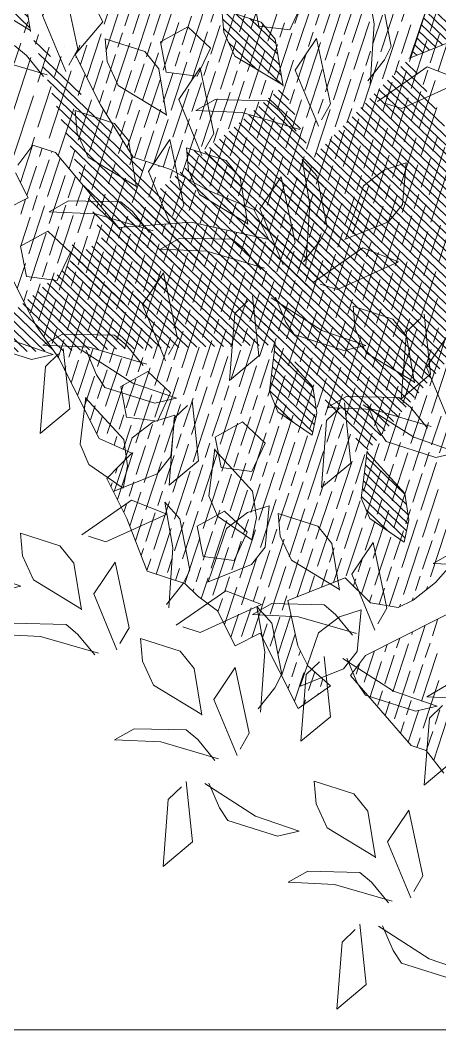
# Model space of a CAD drawing. Header units: millimetres. Extents: x 29001 to 40804, y -8833 to -5892.
# Drawn here: x 29458.98 to 29465.84, y -8340.24 to -8323.77 of the extents above; entities that cross this region are included whole.
import ezdxf

# ---------------------------------------------------------------- set-up
doc = ezdxf.new("R2010")
doc.units = ezdxf.units.MM
doc.layers.get('0').update_dxf_attribs({"lineweight": 0})
for name, color, linetype, lineweight in [('250', 250, 'Continuous', 0), ('251', 251, 'Continuous', 0), ('252', 252, 'Continuous', 0), ('ARBOL', 3, 'Continuous', 0), ('xxx_Auto_Tefris_Tefris', 32, 'Continuous', 0)]:
    doc.layers.add(name, color=color, linetype=linetype, lineweight=lineweight)
pattern_1 = [(45, (-1654799.279671, 54994.033918), (-0.0105615167031, 0.0105615167031), [])]

# ---------------------------------------------------------------- blocks, each defined once
blk = doc.blocks.new('cc')
at = {"color": 66, "linetype": 'Continuous', "true_color": 0x608d07}
for p, q in [((-3.1363, 2.2576), (-3.3752, 2.3956)), ((-3.2544, 2.25), (-3.3702, 2.3168)), ((-3.3441, 2.226), (-3.4018, 2.2593)), ((-3.2348, 2.087), (-3.4214, 2.1947)), ((-3.0029, 2.029), (-3.2872, 2.1931)), ((-3.1264, 2.1761), (-3.2118, 2.2254)), ((-3.3529, 2.0794), (-3.4201, 2.1182)), ((-3.225, 2.0055), (-3.3103, 2.0548)), ((-2.8935, 1.89), (-3.1779, 2.0542)), ((-3.1014, 1.8583), (-3.3858, 2.0225)), ((-3.0117, 1.8824), (-3.1823, 1.9809)), ((-3.3333, 1.9164), (-3.4176, 1.9651)), ((-3.3235, 1.8349), (-3.4088, 1.8841)), ((-2.992, 1.7194), (-3.2764, 1.8836)), ((-2.8837, 1.8085), (-2.969, 1.8578)), ((-3.1999, 1.6877), (-3.4151, 1.8119)), ((-3.1102, 1.7118), (-3.2808, 1.8103)), ((-2.8297, 1.7015), (-3.0445, 1.8255)), ((-2.74, 1.7255), (-2.8411, 1.7839)), ((-3.1886, 1.6054), (-3.3749, 1.7129)), ((-3.0989, 1.6294), (-3.143, 1.6549)), ((-3.0092, 1.6534), (-3.0675, 1.6871)), ((-2.9195, 1.6775), (-2.9352, 1.6865)), ((-3.3123, 1.6009), (-3.3793, 1.6396)), ((-3.7381, 1.5435), (-3.7633, 1.558)), ((-3.6484, 1.5675), (-3.6547, 1.5711)), ((-3.5614, 1.5173), (-3.6058, 1.5429)), ((-2.7689, 1.5147), (-2.7851, 1.5241)), ((-2.6508, 1.5224), (-2.6689, 1.5328)), ((-3.6288, 1.4045), (-3.7972, 1.5017)), ((-3.5699, 1.4464), (-3.6813, 1.5107)), ((-2.7493, 1.3517), (-2.9216, 1.4512)), ((-2.8587, 1.4907), (-2.8748, 1.5001)), ((-2.5174, 1.2937), (-2.8018, 1.4579)), ((-2.641, 1.4409), (-2.7263, 1.4901)), ((-2.3096, 1.3254), (-2.5939, 1.4895)), ((-3.7469, 1.3969), (-3.7731, 1.412)), ((-2.8675, 1.3441), (-2.9626, 1.3991)), ((-2.4277, 1.3177), (-2.5983, 1.4162)), ((-3.502, 1.1797), (-3.7491, 1.3223)), ((-3.619, 1.323), (-3.7043, 1.3723)), ((-2.9572, 1.3201), (-2.9992, 1.3444)), ((-2.7395, 1.2702), (-2.8248, 1.3195)), ((-2.4081, 1.1547), (-2.6924, 1.3189)), ((-3.5487, 1.2825), (-3.5763, 1.2984)), ((-2.8478, 1.1811), (-3.0036, 1.2711)), ((-2.6159, 1.1231), (-2.9003, 1.2873)), ((-2.1762, 1.0967), (-2.4605, 1.2609)), ((-2.2997, 1.2439), (-2.3851, 1.2931)), ((-3.44, 1.068), (-3.6704, 1.2011)), ((-2.966, 1.1735), (-3.0081, 1.1978)), ((-2.5262, 1.1471), (-2.6968, 1.2456)), ((-3.5042, 1.0293), (-3.6748, 1.1278)), ((-2.838, 1.0996), (-2.9233, 1.1489)), ((-2.5066, 0.9841), (-2.7909, 1.1483)), ((-2.3983, 1.0732), (-2.4836, 1.1225)), ((-2.0668, 0.9577), (-2.3512, 1.1219)), ((-3.0645, 1.0029), (-3.1706, 1.0642)), ((-2.9463, 1.0105), (-3.0904, 1.0937)), ((-2.7144, 0.9525), (-2.9988, 1.1166)), ((-2.6247, 0.9765), (-2.7953, 1.075)), ((-2.2747, 0.9261), (-2.5591, 1.0902)), ((-3.4846, 0.8663), (-3.7274, 1.0065)), ((-3.5939, 1.0052), (-3.677, 1.0532)), ((-3.3763, 0.9554), (-3.4616, 1.0047)), ((-3.0448, 0.8399), (-3.3292, 1.0041)), ((-3.1542, 0.9788), (-3.2508, 1.0347)), ((-2.185, 0.9501), (-2.3556, 1.0486)), ((-3.816, 0.9818), (-3.8171, 0.9824)), ((-3.6027, 0.8587), (-3.7733, 0.9572)), ((-3.2527, 0.8082), (-3.5371, 0.9724)), ((-3.163, 0.8323), (-3.3336, 0.9308)), ((-2.8129, 0.7818), (-3.0973, 0.946)), ((-2.9365, 0.929), (-3.0218, 0.9783)), ((-2.6051, 0.8135), (-2.8894, 0.9777)), ((-2.4968, 0.9026), (-2.5821, 0.9519)), ((-2.1653, 0.7871), (-2.4497, 0.9513)), ((-2.057, 0.8762), (-2.1423, 0.9255)), ((-1.7256, 0.7607), (-2.01, 0.9249)), ((-3.6924, 0.8346), (-3.8293, 0.9136)), ((-2.7232, 0.8059), (-2.8938, 0.9044)), ((-2.3732, 0.7554), (-2.6576, 0.9196)), ((-2.2835, 0.7795), (-2.4541, 0.878)), ((-1.9334, 0.729), (-2.2178, 0.8932)), ((-3.5831, 0.6957), (-3.8052, 0.8239)), ((-3.3512, 0.6376), (-3.6356, 0.8018)), ((-3.4748, 0.7848), (-3.5601, 0.834)), ((-3.1433, 0.6693), (-3.4277, 0.8334)), ((-3.035, 0.7584), (-3.1203, 0.8076)), ((-2.7036, 0.6429), (-2.988, 0.8071)), ((-1.8437, 0.7531), (-2.0144, 0.8516)), ((-3.7012, 0.688), (-3.7812, 0.7342)), ((-3.2615, 0.6616), (-3.4321, 0.7602)), ((-2.9114, 0.6112), (-3.1958, 0.7754)), ((-2.8217, 0.6353), (-2.9924, 0.7338)), ((-2.4717, 0.5848), (-2.7561, 0.749)), ((-2.5953, 0.732), (-2.6806, 0.7812)), ((-2.2638, 0.6165), (-2.5482, 0.7807)), ((-2.1555, 0.7056), (-2.2408, 0.7549)), ((-1.8241, 0.5901), (-2.1085, 0.7543)), ((-3.7909, 0.664), (-3.7922, 0.6647)), ((-3.5733, 0.6142), (-3.6586, 0.6634)), ((-3.2418, 0.4986), (-3.5262, 0.6628)), ((-2.382, 0.6089), (-2.5526, 0.7074)), ((-2.032, 0.5584), (-2.3163, 0.7226)), ((-1.9422, 0.5825), (-2.1129, 0.681)), ((-1.5922, 0.532), (-1.8766, 0.6962)), ((-3.6816, 0.525), (-3.8061, 0.597)), ((-3.4497, 0.467), (-3.7341, 0.6312)), ((-3.01, 0.4406), (-3.2943, 0.6048)), ((-3.1335, 0.5878), (-3.2188, 0.637)), ((-2.8021, 0.4723), (-3.0865, 0.6364)), ((-2.6938, 0.5614), (-2.7791, 0.6106)), ((-2.3624, 0.4459), (-2.6467, 0.61)), ((-3.36, 0.491), (-3.5306, 0.5895)), ((-2.9202, 0.4646), (-3.0909, 0.5631)), ((-2.5702, 0.4142), (-2.8546, 0.5784)), ((-2.4805, 0.4382), (-2.6511, 0.5367)), ((-2.1305, 0.3878), (-2.4148, 0.552)), ((-2.254, 0.535), (-2.3393, 0.5842)), ((-1.9226, 0.4195), (-2.207, 0.5836)), ((-1.8143, 0.5086), (-1.8996, 0.5578)), ((-1.4829, 0.3931), (-1.7672, 0.5572)), ((-3.7997, 0.5174), (-3.8148, 0.5261)), ((-3.6718, 0.4435), (-3.7571, 0.4928)), ((-3.3404, 0.328), (-3.6247, 0.4922)), ((-3.232, 0.4171), (-3.3173, 0.4664)), ((-2.9006, 0.3016), (-3.185, 0.4658)), ((-2.0408, 0.4118), (-2.2114, 0.5104)), ((-1.6907, 0.3614), (-1.9751, 0.5256)), ((-1.601, 0.3854), (-1.7716, 0.484)), ((-3.7801, 0.3544), (-3.8516, 0.3957)), ((-3.5482, 0.2964), (-3.8192, 0.4528)), ((-3.4585, 0.3204), (-3.6291, 0.4189)), ((-3.1085, 0.27), (-3.3928, 0.4342)), ((-2.6687, 0.2436), (-2.9531, 0.4078)), ((-2.7923, 0.3908), (-2.8776, 0.44)), ((-2.4609, 0.2752), (-2.7452, 0.4394)), ((-2.3525, 0.3644), (-2.4378, 0.4136)), ((-2.0211, 0.2488), (-2.3055, 0.413)), ((-3.0188, 0.294), (-3.1894, 0.3925)), ((-2.579, 0.2676), (-2.7496, 0.3661)), ((-2.229, 0.2172), (-2.5133, 0.3814)), ((-2.1393, 0.2412), (-2.3099, 0.3397)), ((-1.7892, 0.1908), (-2.0736, 0.355)), ((-1.9128, 0.338), (-1.9981, 0.3872)), ((-1.5814, 0.2224), (-1.8657, 0.3866)), ((-1.473, 0.3116), (-1.5583, 0.3608)), ((-3.6467, 0.1258), (-3.9173, 0.282)), ((-3.7703, 0.2729), (-3.8556, 0.3222)), ((-3.4389, 0.1574), (-3.7232, 0.3216)), ((-3.207, 0.0994), (-3.4913, 0.2635)), ((-3.3305, 0.2465), (-3.4158, 0.2958)), ((-2.9991, 0.131), (-3.2835, 0.2952)), ((-2.8908, 0.2201), (-2.9761, 0.2694)), ((-2.5594, 0.1046), (-2.8437, 0.2688)), ((-1.6995, 0.2148), (-1.8701, 0.3133)), ((-1.3495, 0.1644), (-1.6338, 0.3286)), ((-3.8786, 0.1838), (-3.9474, 0.2235)), ((-3.557, 0.1498), (-3.7276, 0.2483)), ((-3.1173, 0.1234), (-3.2879, 0.2219)), ((-2.7672, 0.073), (-3.0516, 0.2371)), ((-2.3275, 0.0466), (-2.6118, 0.2107)), ((-2.451, 0.1937), (-2.5363, 0.243)), ((-2.1196, 0.0782), (-2.404, 0.2424)), ((-2.0113, 0.1673), (-2.0966, 0.2166)), ((-1.6799, 0.0518), (-1.9642, 0.216)), ((-3.5374, -0.0132), (-3.8217, 0.151)), ((-2.6775, 0.097), (-2.8481, 0.1955)), ((-2.2378, 0.0706), (-2.4084, 0.1691)), ((-1.8877, 0.0202), (-2.1721, 0.1844)), ((-1.798, 0.0442), (-1.9686, 0.1427)), ((-1.448, -0.0062), (-1.7323, 0.158)), ((-1.5715, 0.1409), (-1.6569, 0.1902)), ((-1.2401, 0.0254), (-1.5245, 0.1896)), ((-3.8688, 0.1023), (-3.9107, 0.1265)), ((-3.6555, -0.0208), (-3.8261, 0.0777)), ((-3.3055, -0.0713), (-3.5898, 0.0929)), ((-3.429, 0.0759), (-3.5144, 0.1252)), ((-3.0976, -0.0396), (-3.382, 0.1246)), ((-2.8657, -0.0977), (-3.1501, 0.0665)), ((-2.9893, 0.0495), (-3.0746, 0.0988)), ((-2.6579, -0.066), (-2.9422, 0.0982)), ((-2.5495, 0.0231), (-2.6349, 0.0724)), ((-2.2181, -0.0924), (-2.5025, 0.0718)), ((-1.3583, 0.0178), (-1.5289, 0.1163)), ((-3.7452, -0.0449), (-3.874, 0.0295)), ((-3.2158, -0.0472), (-3.3864, 0.0513)), ((-2.776, -0.0736), (-2.9466, 0.0249)), ((-2.426, -0.1241), (-2.7103, 0.0401)), ((-1.9862, -0.1504), (-2.2706, 0.0137)), ((-2.1098, -0.0033), (-2.1951, 0.046)), ((-1.7784, -0.1188), (-2.0627, 0.0454)), ((-1.6701, -0.0297), (-1.7554, 0.0196)), ((-1.3386, -0.1452), (-1.623, 0.019)), ((-3.5275, -0.0947), (-3.6129, -0.0455)), ((-3.1961, -0.2102), (-3.4805, -0.046)), ((-2.3363, -0.1), (-2.5069, -0.0015)), ((-1.8965, -0.1264), (-2.0671, -0.0279)), ((-1.5465, -0.1768), (-1.8309, -0.0127)), ((-1.4568, -0.1528), (-1.6274, -0.0543)), ((-1.1067, -0.2032), (-1.3911, -0.0391)), ((-1.2303, -0.0561), (-1.3156, -0.0068)), ((-0.8989, -0.1716), (-1.1833, -0.0074)), ((-3.6359, -0.1838), (-3.8373, -0.0675)), ((-3.404, -0.2419), (-3.6883, -0.0777)), ((-3.3143, -0.2178), (-3.4849, -0.1193)), ((-2.9642, -0.2683), (-3.2486, -0.1041)), ((-3.0878, -0.1211), (-3.1731, -0.0719)), ((-2.7564, -0.2366), (-3.0407, -0.0724)), ((-2.5245, -0.2947), (-2.8089, -0.1305)), ((-2.6481, -0.1475), (-2.7334, -0.0982)), ((-2.3166, -0.263), (-2.601, -0.0988)), ((-2.2083, -0.1739), (-2.2936, -0.1246)), ((-1.8769, -0.2894), (-2.1613, -0.1252)), ((-1.017, -0.1792), (-1.1877, -0.0807)), ((-3.754, -0.1915), (-3.8069, -0.1609)), ((-2.8745, -0.2442), (-3.0451, -0.1457)), ((-2.4348, -0.2706), (-2.6054, -0.1721)), ((-2.0847, -0.3211), (-2.3691, -0.1569)), ((-1.645, -0.3475), (-1.9294, -0.1833)), ((-1.7686, -0.2003), (-1.8539, -0.151)), ((-1.4371, -0.3158), (-1.7215, -0.1516)), ((-1.3288, -0.2267), (-1.4141, -0.1774)), ((-0.9974, -0.3422), (-1.2818, -0.178)), ((-3.5025, -0.4125), (-3.7828, -0.2506)), ((-3.6261, -0.2653), (-3.7114, -0.2161)), ((-3.2946, -0.3808), (-3.579, -0.2167)), ((-3.1863, -0.2917), (-3.2716, -0.2425)), ((-2.8549, -0.4072), (-3.1393, -0.2431)), ((-1.995, -0.297), (-2.1657, -0.1985)), ((-1.5553, -0.3234), (-1.7259, -0.2249)), ((-1.2052, -0.3739), (-1.4896, -0.2097)), ((-1.1155, -0.3498), (-1.2862, -0.2513)), ((-0.7655, -0.4003), (-1.0499, -0.2361)), ((-3.4128, -0.3885), (-3.5834, -0.29)), ((-3.0627, -0.4389), (-3.3471, -0.2747)), ((-2.973, -0.4149), (-3.1437, -0.3164)), ((-2.623, -0.4653), (-2.9074, -0.3011)), ((-2.7466, -0.3181), (-2.8319, -0.2689)), ((-2.4151, -0.4336), (-2.6995, -0.2695)), ((-2.1832, -0.4917), (-2.4676, -0.3275)), ((-2.3068, -0.3445), (-2.3921, -0.2953)), ((-1.9754, -0.46), (-2.2598, -0.2959)), ((-1.8671, -0.3709), (-1.9524, -0.3217)), ((-1.5356, -0.4864), (-1.82, -0.3222)), ((-3.7344, -0.3545), (-3.7588, -0.3404)), ((-3.6471, -0.4048), (-3.6775, -0.3873)), ((-2.5333, -0.4413), (-2.7039, -0.3427)), ((-2.0935, -0.4676), (-2.2642, -0.3691)), ((-1.7435, -0.5181), (-2.0279, -0.3539)), ((-1.3038, -0.5445), (-1.5881, -0.3803)), ((-1.4273, -0.3973), (-1.5126, -0.3481)), ((-1.0959, -0.5128), (-1.3803, -0.3486)), ((-0.9876, -0.4237), (-1.0729, -0.3744)), ((-0.6562, -0.5392), (-0.9405, -0.375)), ((-3.1613, -0.6095), (-3.4456, -0.4453)), ((-3.2848, -0.4623), (-3.3701, -0.4131)), ((-2.9534, -0.5779), (-3.2378, -0.4137)), ((-2.8451, -0.4887), (-2.9304, -0.4395)), ((-2.5136, -0.6043), (-2.798, -0.4401)), ((-1.6538, -0.494), (-1.8244, -0.3955)), ((-1.214, -0.5204), (-1.3847, -0.4219)), ((-0.864, -0.5709), (-1.1484, -0.4067)), ((-0.7743, -0.5468), (-0.9449, -0.4483)), ((-3.3931, -0.5515), (-3.5363, -0.4688)), ((-3.0715, -0.5855), (-3.2422, -0.487)), ((-2.7215, -0.6359), (-3.0059, -0.4717)), ((-2.6318, -0.6119), (-2.8024, -0.5134)), ((-2.2818, -0.6623), (-2.5661, -0.4981)), ((-2.4053, -0.5151), (-2.4906, -0.4659)), ((-2.0739, -0.6306), (-2.3583, -0.4665)), ((-1.842, -0.6887), (-2.1264, -0.5245)), ((-1.9656, -0.5415), (-2.0509, -0.4923)), ((-1.6342, -0.657), (-1.9185, -0.4929)), ((-1.5258, -0.5679), (-1.6111, -0.5187)), ((-1.1944, -0.6834), (-1.4788, -0.5193)), ((-3.5113, -0.5591), (-3.5629, -0.5293)), ((-3.3833, -0.633), (-3.4686, -0.5837)), ((-3.0519, -0.7485), (-3.3363, -0.5843)), ((-2.192, -0.6383), (-2.3627, -0.5398)), ((-1.7523, -0.6647), (-1.9229, -0.5662)), ((-1.4023, -0.7151), (-1.6866, -0.5509)), ((-1.3126, -0.6911), (-1.4832, -0.5926)), ((-0.9625, -0.7415), (-1.2469, -0.5773)), ((-1.0861, -0.5943), (-1.1714, -0.5451)), ((-0.7547, -0.7098), (-1.039, -0.5457)), ((-0.6463, -0.6207), (-0.7316, -0.5715)), ((-3.2598, -0.7801), (-3.5441, -0.616)), ((-3.17, -0.7561), (-3.3407, -0.6576)), ((-2.82, -0.8065), (-3.1044, -0.6424)), ((-2.9436, -0.6594), (-3.0289, -0.6101)), ((-2.6122, -0.7749), (-2.8965, -0.6107)), ((-2.5038, -0.6858), (-2.5891, -0.6365)), ((-2.1724, -0.8013), (-2.4568, -0.6371)), ((-0.8728, -0.7175), (-1.0434, -0.6189)), ((-0.5228, -0.7679), (-0.8071, -0.6037)), ((-3.4916, -0.7221), (-3.5969, -0.6613)), ((-2.7303, -0.7825), (-2.9009, -0.684)), ((-2.3803, -0.8329), (-2.6646, -0.6687)), ((-2.2906, -0.8089), (-2.4612, -0.7104)), ((-1.9405, -0.8593), (-2.2249, -0.6951)), ((-2.0641, -0.7122), (-2.1494, -0.6629)), ((-1.7327, -0.8277), (-2.017, -0.6635)), ((-1.5008, -0.8857), (-1.7851, -0.7215)), ((-1.6243, -0.7385), (-1.7096, -0.6893)), ((-1.2929, -0.8541), (-1.5773, -0.6899)), ((-1.1846, -0.7649), (-1.2699, -0.7157)), ((-0.8532, -0.8805), (-1.1375, -0.7163)), ((-3.4818, -0.8036), (-3.5671, -0.7543)), ((-3.1504, -0.9191), (-3.4348, -0.7549)), ((-3.0421, -0.83), (-3.1274, -0.7807)), ((-2.7107, -0.9455), (-2.995, -0.7813)), ((-1.8508, -0.8353), (-2.0214, -0.7368)), ((-1.4111, -0.8617), (-1.5817, -0.7632)), ((-1.061, -0.9121), (-1.3454, -0.7479)), ((-0.9713, -0.8881), (-1.1419, -0.7896)), ((-0.6213, -0.9385), (-0.9056, -0.7743)), ((-0.7448, -0.7913), (-0.8302, -0.7421)), ((-0.4134, -0.9068), (-0.6978, -0.7427)), ((-3.3583, -0.9508), (-3.5489, -0.8407)), ((-3.2686, -0.9267), (-3.4392, -0.8282)), ((-2.9185, -0.9772), (-3.2029, -0.813)), ((-2.8288, -0.9531), (-2.9994, -0.8546)), ((-2.4788, -1.0035), (-2.7631, -0.8394)), ((-2.6023, -0.8564), (-2.6876, -0.8071)), ((-2.2709, -0.9719), (-2.5553, -0.8077)), ((-2.1626, -0.8828), (-2.2479, -0.8335)), ((-1.9618, -0.9228), (-2.1155, -0.8341)), ((-0.5316, -0.9145), (-0.7022, -0.816)), ((-2.3891, -0.9795), (-2.5597, -0.881)), ((-2.039, -1.0299), (-2.3234, -0.8658)), ((-2.0004, -0.9764), (-2.1199, -0.9074)), ((-1.5993, -1.0563), (-1.8836, -0.8922)), ((-1.7228, -0.9092), (-1.8082, -0.8599)), ((-1.3914, -1.0247), (-1.6758, -0.8605)), ((-1.1595, -1.0827), (-1.4439, -0.9186)), ((-1.2831, -0.9356), (-1.3684, -0.8863)), ((-0.9517, -1.0511), (-1.236, -0.8869)), ((-0.8434, -0.962), (-0.9287, -0.9127)), ((-0.5119, -1.0775), (-0.7963, -0.9133)), ((-3.2489, -1.0897), (-3.5248, -0.9304)), ((-3.017, -1.1478), (-3.3014, -0.9836)), ((-3.1406, -1.0006), (-3.2259, -0.9513)), ((-2.8092, -1.1161), (-3.0935, -0.9519)), ((-2.7008, -1.027), (-2.7862, -0.9777)), ((-2.3694, -1.1425), (-2.6538, -0.9783)), ((-1.8312, -0.9983), (-1.8835, -0.968)), ((-1.5096, -1.0323), (-1.6802, -0.9338)), ((-1.0698, -1.0587), (-1.2404, -0.9602)), ((-0.7198, -1.1091), (-1.0042, -0.9449)), ((-0.6301, -1.0851), (-0.8007, -0.9866)), ((-0.28, -1.1355), (-0.5644, -0.9713)), ((-0.4036, -0.9883), (-0.4889, -0.9391)), ((-0.0722, -1.1039), (-0.3566, -0.9397)), ((-3.3671, -1.0973), (-3.5008, -1.0201)), ((-2.9273, -1.1237), (-3.0979, -1.0252)), ((-2.5773, -1.1742), (-2.8616, -1.01)), ((-2.4876, -1.1501), (-2.6582, -1.0516)), ((-2.1547, -1.1907), (-2.4219, -1.0364)), ((-2.2611, -1.0534), (-2.3464, -1.0041)), ((-2.0775, -1.0835), (-2.214, -1.0047)), ((-1.4899, -1.1953), (-1.7743, -1.0311)), ((-0.1903, -1.1115), (-0.3609, -1.013)), ((-3.4568, -1.1214), (-3.4767, -1.1098)), ((-2.1161, -1.1371), (-2.2184, -1.078)), ((-1.8214, -1.0798), (-1.8595, -1.0578)), ((-1.6081, -1.2029), (-1.7787, -1.1044)), ((-1.258, -1.2534), (-1.5424, -1.0892)), ((-1.3816, -1.1062), (-1.4669, -1.0569)), ((-1.0502, -1.2217), (-1.3346, -1.0575)), ((-0.8183, -1.2797), (-1.1027, -1.1156)), ((-0.9419, -1.1326), (-1.0272, -1.0833)), ((-0.6104, -1.2481), (-0.8948, -1.0839)), ((-0.5021, -1.159), (-0.5874, -1.1097)), ((-0.1707, -1.2745), (-0.4551, -1.1103)), ((-3.1155, -1.3184), (-3.3999, -1.1542)), ((-3.2391, -1.1712), (-3.3244, -1.122)), ((-2.9077, -1.2867), (-3.192, -1.1226)), ((-2.6758, -1.3448), (-2.9602, -1.1806)), ((-2.7994, -1.1976), (-2.8847, -1.1484)), ((-2.4679, -1.3131), (-2.7523, -1.1489)), ((-2.3596, -1.224), (-2.4449, -1.1748)), ((-2.1932, -1.2442), (-2.3126, -1.1753)), ((-1.6978, -1.227), (-1.8821, -1.1206)), ((-1.1683, -1.2293), (-1.3389, -1.1308)), ((-0.7286, -1.2557), (-0.8992, -1.1572)), ((-0.3785, -1.3061), (-0.6629, -1.142)), ((-0.2888, -1.2821), (-0.4595, -1.1836)), ((0.0612, -1.3325), (-0.2232, -1.1684)), ((-3.3474, -1.2603), (-3.4538, -1.199)), ((-3.0258, -1.2944), (-3.1964, -1.1958)), ((-2.5861, -1.3207), (-2.7567, -1.2222)), ((-2.2946, -1.3374), (-2.5204, -1.207)), ((-2.2383, -1.294), (-2.317, -1.2486)), ((-1.9199, -1.2504), (-1.9391, -1.2393)), ((-1.5884, -1.3659), (-1.8728, -1.2017)), ((-1.4801, -1.2768), (-1.5654, -1.2275)), ((-1.1487, -1.3923), (-1.4331, -1.2281)), ((-3.3376, -1.3418), (-3.4229, -1.2926)), ((-3.0062, -1.4574), (-3.2906, -1.2932)), ((-1.7963, -1.3976), (-1.9676, -1.2987)), ((-1.7066, -1.3735), (-1.8772, -1.275)), ((-1.3565, -1.424), (-1.6409, -1.2598)), ((-1.2668, -1.3999), (-1.4375, -1.3014)), ((-0.9168, -1.4504), (-1.2012, -1.2862)), ((-1.0404, -1.3032), (-1.1257, -1.2539)), ((-0.7089, -1.4187), (-0.9933, -1.2545)), ((-0.4771, -1.4768), (-0.7614, -1.3126)), ((-0.6006, -1.3296), (-0.6859, -1.2803)), ((-0.2692, -1.4451), (-0.5536, -1.2809)), ((-3.214, -1.489), (-3.4342, -1.3619)), ((-3.1243, -1.465), (-3.295, -1.3665)), ((-2.7743, -1.5154), (-3.0587, -1.3512)), ((-2.8979, -1.3682), (-2.9832, -1.319)), ((-2.5664, -1.4837), (-2.8508, -1.3196)), ((-2.4635, -1.4674), (-2.6189, -1.3776)), ((-2.4581, -1.3946), (-2.5434, -1.3454)), ((-2.3509, -1.3807), (-2.4111, -1.346)), ((-1.6869, -1.5365), (-1.9713, -1.3724)), ((-0.8271, -1.4263), (-0.9977, -1.3278)), ((-0.3873, -1.4527), (-0.558, -1.3542)), ((-0.0373, -1.5032), (-0.3217, -1.339)), ((-2.6846, -1.4914), (-2.8552, -1.3929)), ((-2.4072, -1.424), (-2.4155, -1.4193)), ((-2.0184, -1.421), (-2.0193, -1.4205)), ((-1.8051, -1.5442), (-1.9757, -1.4457)), ((-1.4551, -1.5946), (-1.7394, -1.4304)), ((-1.5786, -1.4474), (-1.6639, -1.3982)), ((-1.2472, -1.5629), (-1.5316, -1.3988)), ((-1.1389, -1.4738), (-1.2242, -1.4246)), ((-0.8075, -1.5893), (-1.0918, -1.4251)), ((-3.1047, -1.628), (-3.3891, -1.4638)), ((-2.9964, -1.5389), (-3.0817, -1.4896)), ((-2.6649, -1.6544), (-2.9493, -1.4902)), ((-1.8948, -1.5682), (-2.0408, -1.4839)), ((-1.3653, -1.5706), (-1.536, -1.472)), ((-1.0153, -1.621), (-1.2997, -1.4568)), ((-0.9256, -1.5969), (-1.0962, -1.4984)), ((-0.5756, -1.6474), (-0.8599, -1.4832)), ((-0.6991, -1.5002), (-0.7844, -1.451)), ((-0.3677, -1.6157), (-0.6521, -1.4515)), ((-3.2228, -1.6356), (-3.3935, -1.5371)), ((-2.8728, -1.686), (-3.1572, -1.5218)), ((-2.7831, -1.662), (-2.9537, -1.5635)), ((-2.5935, -1.6198), (-2.7174, -1.5482)), ((-2.576, -1.554), (-2.6419, -1.516)), ((-1.7855, -1.7072), (-2.0623, -1.5473)), ((-1.6771, -1.618), (-1.7624, -1.5688)), ((-1.3457, -1.7336), (-1.6301, -1.5694)), ((-0.4859, -1.6233), (-0.6565, -1.5248)), ((-3.3125, -1.6596), (-3.3774, -1.6222)), ((-1.9036, -1.7148), (-2.0742, -1.6163)), ((-1.5536, -1.7652), (-1.8379, -1.601)), ((-1.4639, -1.7412), (-1.6345, -1.6427)), ((-1.1138, -1.7916), (-1.3982, -1.6274)), ((-1.2374, -1.6444), (-1.3227, -1.5952)), ((-0.906, -1.7599), (-1.1903, -1.5958)), ((-0.7976, -1.6708), (-0.8829, -1.6216)), ((-0.4662, -1.7863), (-0.7506, -1.6222)), ((-3.2032, -1.7986), (-3.3534, -1.7119)), ((-2.9713, -1.8566), (-3.2557, -1.6925)), ((-3.0949, -1.7095), (-3.1802, -1.6602)), ((-2.7635, -1.825), (-3.0478, -1.6608)), ((-2.6551, -1.7359), (-2.7404, -1.6866)), ((-2.5912, -1.6969), (-2.6081, -1.6872)), ((-1.9933, -1.7388), (-2.1146, -1.6688)), ((-1.0241, -1.7676), (-1.1947, -1.6691)), ((-0.6741, -1.818), (-0.9584, -1.6538)), ((-0.5844, -1.794), (-0.755, -1.6955)), ((-2.8816, -1.8326), (-3.0522, -1.7341)), ((-2.5865, -1.8513), (-2.8159, -1.7189)), ((-2.5889, -1.7741), (-2.6125, -1.7605)), ((-1.884, -1.8778), (-2.1475, -1.7256)), ((-1.6521, -1.9358), (-1.9364, -1.7717)), ((-1.7756, -1.7887), (-1.8609, -1.7394)), ((-1.4442, -1.9042), (-1.7286, -1.74)), ((-1.3359, -1.8151), (-1.4212, -1.7658)), ((-1.0045, -1.9306), (-1.2888, -1.7664)), ((-2.862, -1.9956), (-3.1463, -1.8314)), ((-2.0918, -1.9094), (-2.2133, -1.8393)), ((-2.0021, -1.8854), (-2.1727, -1.7869)), ((-1.5624, -1.9118), (-1.733, -1.8133)), ((-1.2123, -1.9622), (-1.4967, -1.798)), ((-1.1226, -1.9382), (-1.2932, -1.8397)), ((-0.7726, -1.9886), (-1.0569, -1.8244)), ((-0.8961, -1.8414), (-0.9815, -1.7922)), ((-0.5647, -1.957), (-0.8491, -1.7928)), ((-2.9801, -2.0032), (-3.1507, -1.9047)), ((-2.6301, -2.0537), (-2.9144, -1.8895)), ((-2.7536, -1.9065), (-2.8389, -1.8572)), ((-2.5842, -1.9285), (-2.7066, -1.8578)), ((-1.8741, -1.9593), (-1.9595, -1.91)), ((-2.5818, -2.0057), (-2.711, -1.9311)), ((-1.9825, -2.0484), (-2.2045, -1.9202)), ((-1.7506, -2.1064), (-2.0349, -1.9423)), ((-1.5427, -2.0748), (-1.8271, -1.9106)), ((-1.3108, -2.1328), (-1.5952, -1.9687)), ((-1.4344, -1.9857), (-1.5197, -1.9364)), ((-1.103, -2.1012), (-1.3873, -1.937)), ((-0.9946, -2.0121), (-1.08, -1.9628)), ((-2.8521, -2.0771), (-2.9375, -2.0279)), ((-2.5771, -2.1601), (-2.8051, -2.0284)), ((-2.1006, -2.056), (-2.1899, -2.0044)), ((-1.6609, -2.0824), (-1.8315, -1.9839)), ((-1.2211, -2.1088), (-1.3917, -2.0103)), ((-0.8711, -2.1592), (-1.1554, -1.9951)), ((-2.9241, -2.1114), (-3.0129, -2.0601)), ((-2.6389, -2.2002), (-2.8095, -2.1017)), ((-1.9726, -2.1299), (-2.058, -2.0806)), ((-1.6412, -2.2454), (-1.9256, -2.0812)), ((-1.5329, -2.1563), (-1.6182, -2.107)), ((-1.2015, -2.2718), (-1.4858, -2.1076)), ((-2.7286, -2.2243), (-2.9014, -2.1245)), ((-2.081, -2.219), (-2.1608, -2.1729)), ((-1.8491, -2.2771), (-2.1334, -2.1129)), ((-1.7594, -2.253), (-1.93, -2.1545)), ((-1.4093, -2.3035), (-1.6937, -2.1393)), ((-0.9696, -2.3299), (-1.254, -2.1657)), ((-2.6578, -2.341), (-2.8774, -2.2142)), ((-2.5884, -2.2294), (-2.5962, -2.2249)), ((-1.3196, -2.2794), (-1.4902, -2.1809)), ((-2.6213, -2.2862), (-2.6717, -2.2571)), ((-2.0712, -2.3005), (-2.1449, -2.258)), ((-1.7397, -2.416), (-2.0241, -2.2519)), ((-1.6314, -2.3269), (-1.7167, -2.2777)), ((-1.3, -2.4424), (-1.5844, -2.2782)), ((-1.9476, -2.4477), (-2.1208, -2.3477)), ((-1.8579, -2.4237), (-2.0285, -2.3251)), ((-1.5078, -2.4741), (-1.7922, -2.3099)), ((-1.4181, -2.45), (-1.5888, -2.3515)), ((-1.8382, -2.5867), (-2.0968, -2.4374)), ((-1.6064, -2.6447), (-1.8907, -2.4805)), ((-1.7299, -2.4975), (-1.8152, -2.4483)), ((-1.3985, -2.613), (-1.6829, -2.4489)), ((-1.9564, -2.5943), (-2.0728, -2.5271)), ((-1.5166, -2.6207), (-1.6873, -2.5222)), ((-1.497, -2.7837), (-1.7814, -2.6195))]:
    blk.add_line(p, q, dxfattribs=at)
at = {"layer": '250', "color": 66, "true_color": 0x608d07}
for points in [[(-3.3819, 2.5005), (-3.37, 2.3143), (-3.4218, 2.2246), (-3.4119, 1.6213), (-3.2514, 1.5885), (-2.4727, 1.7972)], [(-2.397, 1.5145), (-2.5929, 1.5377), (-2.7793, 1.5256), (-2.8855, 1.4972), (-2.9987, 1.3532), (-3.0127, 1.1222), (-3.3925, 0.9826), (-3.5391, 1.2463), (-3.5769, 1.3877), (-3.5535, 1.5833), (-3.8107, 1.5523), (-3.6687, 1.0222), (-3.8456, 0.9748), (-3.7794, 0.7274), (-3.8123, 0.5671), (-3.8193, 0.4516), (-3.9489, 0.2275), (-3.8188, -0.1164), (-3.743, -0.3991), (-3.6274, -0.406), (-3.5117, -0.4129), (-3.606, -0.6275), (-3.4545, -1.193), (-3.4236, -1.4498), (-3.3857, -1.5912), (-3.2247, -2.1919), (-2.9062, -2.1066), (-2.8588, -2.2833)], [(-2.814, -2.3091), (-2.6535, -2.3419), (-2.5757, -2.2074), (-2.5951, -1.5687), (-2.2177, -1.2782), (-1.9136, -0.8558), (-1.8568, -1.0679), (-2.0029, -1.3721), (-2.0876, -1.6221), (-2.2173, -1.8462), (-2.1485, -2.2444), (-2.0538, -2.5978), (-1.7776, -2.6375), (-1.7303, -2.8142)]]:
    blk.add_lwpolyline(points, dxfattribs=at)
blk.add_lwpolyline([(-3.0602, -0.5372), (-3.247, -0.4577), (-3.3803, -0.6108), (-3.2759, -0.785), (-3.078, -0.7395)], close=True, dxfattribs=at)
at = {"layer": '251', "color": 66, "linetype": 'Continuous', "true_color": 0x608d07}
for p, q in [((-1.8803, -0.9802), (-1.9671, -0.9301)), ((-1.9311, -1.0576), (-2.0214, -1.0055)), ((-1.9173, -1.1724), (-2.0374, -1.103)), ((-1.9493, -1.2606), (-2.13, -1.1563)), ((-2.0698, -1.2978), (-2.1843, -1.2317)), ((-2.2361, -1.3086), (-2.2481, -1.3016)), ((-2.056, -1.4126), (-2.1761, -1.3432)), ((-1.9895, -1.3442), (-1.9897, -1.3441)), ((-2.2085, -1.538), (-2.4066, -1.4236)), ((-2.0533, -1.5209), (-2.2824, -1.3886)), ((-2.3748, -1.5488), (-2.4859, -1.4846)), ((-2.5011, -1.5826), (-2.5651, -1.5456)), ((-2.3472, -1.7782), (-2.593, -1.6363)), ((-2.174, -1.7714), (-2.421, -1.6288)), ((-2.1947, -1.6528), (-2.3148, -1.5834)), ((-2.0836, -1.6101), (-2.1284, -1.5843)), ((-2.1277, -1.6914), (-2.1346, -1.6874)), ((-2.5135, -1.789), (-2.5897, -1.7449)), ((-2.3333, -1.893), (-2.4534, -1.8236)), ((-2.2159, -1.854), (-2.2671, -1.8245)), ((-2.175, -2.0912), (-2.5597, -1.869)), ((-2.4858, -2.0184), (-2.5831, -1.9623)), ((-2.1954, -1.9726), (-2.2733, -1.9276)), ((-2.472, -2.1332), (-2.5798, -2.0709)), ((-2.1545, -2.2098), (-2.4058, -2.0647)), ((-2.1718, -2.3065), (-2.412, -2.1679)), ((-2.2981, -2.3404), (-2.5765, -2.1796)), ((-2.1441, -2.536), (-2.5445, -2.3049)), ((-2.4367, -2.5806), (-2.8371, -2.3494)), ((-2.6107, -2.3734), (-2.6717, -2.3381)), ((-2.3104, -2.5467), (-2.5506, -2.4081)), ((-2.0907, -2.4601), (-2.218, -2.3866)), ((-2.2828, -2.7762), (-2.6831, -2.5451)), ((-2.1491, -2.7467), (-2.3567, -2.6268)), ((-2.1303, -2.6508), (-2.2504, -2.5814)), ((-2.0569, -2.5864), (-2.064, -2.5822)), ((-1.9906, -2.6247), (-2.0315, -2.601)), ((-2.0698, -2.6857), (-2.0702, -2.6854)), ((-2.269, -2.891), (-2.3891, -2.8216)), ((-2.1458, -2.8553), (-2.2027, -2.8224)), ((-2.1425, -2.964), (-2.2089, -2.9256))]:
    blk.add_line(p, q, dxfattribs=at)
at = {"layer": 'ARBOL', "color": 66, "true_color": 0x608d07}
for points in [[(-3.2928, 0.4742), (-3.4796, 0.5537), (-3.613, 0.4006), (-3.5086, 0.2265), (-3.3107, 0.272)], [(-2.8188, 0.119), (-3.0056, 0.1985), (-3.139, 0.0454), (-3.0346, -0.1287), (-2.8367, -0.0833)], [(-2.9373, -1.6572), (-3.1241, -1.5777), (-3.2575, -1.7308), (-3.1531, -1.9049), (-2.9552, -1.8594)], [(-0.7154, -1.8644), (-0.9022, -1.7849), (-1.0355, -1.938), (-0.9311, -2.1121), (-0.7333, -2.0666)], [(-1.3671, -2.042), (-1.554, -1.9625), (-1.6873, -2.1156), (-1.5829, -2.2897), (-1.385, -2.2442)]]:
    blk.add_lwpolyline(points, close=True, dxfattribs=at)
blk = doc.blocks.new('U1')
at = {"lineweight": 0, "true_color": 0x6c822b}
h = blk.add_hatch(dxfattribs=at)
h.set_pattern_fill('ANSI31', color=67, scale=0.11949, style=0)
h.set_pattern_definition(pattern_1)
edge = h.paths.add_edge_path()
edge.add_line((-2359700.669, 78420.1332), (-2359700.6531, 78420.2434))
edge.add_line((-2359700.6531, 78420.2434), (-2359700.6211, 78420.2842))
edge.add_line((-2359700.6211, 78420.2842), (-2359700.5288, 78420.3162))
edge.add_line((-2359700.5288, 78420.3162), (-2359700.5324, 78420.2629))
edge.add_line((-2359700.5324, 78420.2629), (-2359700.5572, 78420.2061))
edge.add_line((-2359700.5572, 78420.2061), (-2359700.6691, 78420.1352))
edge.add_line((-2359700.9499, 78420.3526), (-2359700.934, 78420.4629))
edge.add_line((-2359700.934, 78420.4629), (-2359700.902, 78420.5037))
edge.add_line((-2359700.902, 78420.5037), (-2359700.8097, 78420.5356))
edge.add_line((-2359700.8097, 78420.5356), (-2359700.8132, 78420.4824))
edge.add_line((-2359700.8132, 78420.4824), (-2359700.8381, 78420.4256))
edge.add_line((-2359700.8381, 78420.4256), (-2359700.9499, 78420.3546))
edge.add_line((-2359701.3364, 78420.7347), (-2359701.4406, 78420.774))
edge.add_line((-2359701.4406, 78420.774), (-2359701.4736, 78420.814))
edge.add_line((-2359701.4736, 78420.814), (-2359701.4849, 78420.911))
edge.add_line((-2359701.4849, 78420.911), (-2359701.4336, 78420.8961))
edge.add_line((-2359701.4336, 78420.8961), (-2359701.3835, 78420.8596))
edge.add_line((-2359701.3835, 78420.8596), (-2359701.3383, 78420.7351))
edge.add_line((-2359701.5896, 78420.2178), (-2359701.5738, 78420.1075))
edge.add_line((-2359701.5738, 78420.1075), (-2359701.5929, 78420.0593))
edge.add_line((-2359701.5929, 78420.0593), (-2359701.6725, 78420.0026))
edge.add_line((-2359701.6725, 78420.0026), (-2359701.6841, 78420.0547))
edge.add_line((-2359701.6841, 78420.0547), (-2359701.6763, 78420.1162))
edge.add_line((-2359701.6763, 78420.1162), (-2359701.589, 78420.2159))
edge.add_line((-2359701.2192, 78419.8156), (-2359701.2034, 78419.7054))
edge.add_line((-2359701.2034, 78419.7054), (-2359701.2226, 78419.6572))
edge.add_line((-2359701.2226, 78419.6572), (-2359701.3021, 78419.6005))
edge.add_line((-2359701.3021, 78419.6005), (-2359701.3138, 78419.6526))
edge.add_line((-2359701.3138, 78419.6526), (-2359701.3059, 78419.7141))
edge.add_line((-2359701.3059, 78419.7141), (-2359701.2186, 78419.8138))
edge.add_line((-2359700.4488, 78420.8164), (-2359700.4329, 78420.9266))
edge.add_line((-2359700.4329, 78420.9266), (-2359700.4009, 78420.9674))
edge.add_line((-2359700.4009, 78420.9674), (-2359700.3086, 78420.9994))
edge.add_line((-2359700.3086, 78420.9994), (-2359700.3122, 78420.9461))
edge.add_line((-2359700.3122, 78420.9461), (-2359700.337, 78420.8894))
edge.add_line((-2359700.337, 78420.8894), (-2359700.4489, 78420.8184))
h = blk.add_hatch(dxfattribs=at)
h.set_pattern_fill('ANSI31', color=67, scale=0.11949, style=0)
h.set_pattern_definition(pattern_1)
edge = h.paths.add_edge_path()
edge.add_line((-2359701.0394, 78420.6757), (-2359701.0235, 78420.786))
edge.add_line((-2359701.0235, 78420.786), (-2359700.9915, 78420.8268))
edge.add_line((-2359700.9915, 78420.8268), (-2359700.8992, 78420.8587))
edge.add_line((-2359700.8992, 78420.8587), (-2359700.9027, 78420.8055))
edge.add_line((-2359700.9027, 78420.8055), (-2359700.9276, 78420.7487))
edge.add_line((-2359700.9276, 78420.7487), (-2359701.0394, 78420.6777))
edge.add_line((-2359701.1767, 78420.3134), (-2359701.2809, 78420.3527))
edge.add_line((-2359701.2809, 78420.3527), (-2359701.3139, 78420.3927))
edge.add_line((-2359701.3139, 78420.3927), (-2359701.3252, 78420.4898))
edge.add_line((-2359701.3252, 78420.4898), (-2359701.274, 78420.4748))
edge.add_line((-2359701.274, 78420.4748), (-2359701.2239, 78420.4383))
edge.add_line((-2359701.2239, 78420.4383), (-2359701.1787, 78420.3138))
edge.add_line((-2359701.0085, 78420.071), (-2359700.9927, 78419.9607))
edge.add_line((-2359700.9927, 78419.9607), (-2359701.0119, 78419.9125))
edge.add_line((-2359701.0119, 78419.9125), (-2359701.0914, 78419.8558))
edge.add_line((-2359701.0914, 78419.8558), (-2359701.103, 78419.9079))
edge.add_line((-2359701.103, 78419.9079), (-2359701.0952, 78419.9694))
edge.add_line((-2359701.0952, 78419.9694), (-2359701.0079, 78420.0691))
edge.add_line((-2359700.2742, 78420.0646), (-2359700.2584, 78419.9543))
edge.add_line((-2359700.2584, 78419.9543), (-2359700.2775, 78419.9061))
edge.add_line((-2359700.2775, 78419.9061), (-2359700.3571, 78419.8495))
edge.add_line((-2359700.3571, 78419.8495), (-2359700.3687, 78419.9015))
edge.add_line((-2359700.3687, 78419.9015), (-2359700.3609, 78419.963))
edge.add_line((-2359700.3609, 78419.963), (-2359700.2736, 78420.0627))
at = {"color": 67, "lineweight": 0, "true_color": 0x6c822b}
for points in [[(-2359700.4488, 78420.8164), (-2359700.4329, 78420.9266), (-2359700.4009, 78420.9674), (-2359700.3086, 78420.9994), (-2359700.3122, 78420.9461), (-2359700.337, 78420.8894), (-2359700.4489, 78420.8184)], [(-2359700.5372, 78420.7354), (-2359700.5593, 78420.7722), (-2359700.5298, 78420.9268), (-2359700.4783, 78420.8532), (-2359700.5298, 78420.7207)], [(-2359701.3364, 78420.7347), (-2359701.4406, 78420.774), (-2359701.4736, 78420.814), (-2359701.4849, 78420.911), (-2359701.4336, 78420.8961), (-2359701.3835, 78420.8596), (-2359701.3383, 78420.7351)], [(-2359701.2387, 78420.684), (-2359701.2788, 78420.7329), (-2359701.2956, 78420.7638), (-2359701.2744, 78420.8846), (-2359701.2402, 78420.9243), (-2359701.2566, 78420.8171), (-2359701.2441, 78420.6761)], [(-2359701.0394, 78420.6757), (-2359701.0235, 78420.786), (-2359700.9915, 78420.8268), (-2359700.8992, 78420.8587), (-2359700.9027, 78420.8055), (-2359700.9276, 78420.7487), (-2359701.0394, 78420.6777)], [(-2359701.1278, 78420.5948), (-2359701.1499, 78420.6316), (-2359701.1204, 78420.7861), (-2359701.0689, 78420.7125), (-2359701.1204, 78420.58)], [(-2359700.7643, 78420.6123), (-2359700.7484, 78420.7226), (-2359700.7164, 78420.7634), (-2359700.6241, 78420.7953), (-2359700.6276, 78420.7421), (-2359700.6525, 78420.6853), (-2359700.7644, 78420.6143)], [(-2359700.4773, 78420.7101), (-2359700.4382, 78420.7598), (-2359700.4116, 78420.7829), (-2359700.2891, 78420.7882), (-2359700.2429, 78420.7634), (-2359700.3512, 78420.7563), (-2359700.4862, 78420.7137)], [(-2359701.2763, 78420.631), (-2359701.317, 78420.6173), (-2359701.4616, 78420.6794), (-2359701.3786, 78420.7138), (-2359701.2604, 78420.635)], [(-2359700.8527, 78420.5314), (-2359700.8748, 78420.5682), (-2359700.8453, 78420.7228), (-2359700.7938, 78420.6491), (-2359700.8453, 78420.5167)], [(-2359701.0678, 78420.5694), (-2359701.0288, 78420.6191), (-2359701.0022, 78420.6422), (-2359700.8796, 78420.6475), (-2359700.8335, 78420.6227), (-2359700.9418, 78420.6156), (-2359701.0767, 78420.573)], [(-2359700.6901, 78420.4454), (-2359700.6741, 78420.5556), (-2359700.6422, 78420.5964), (-2359700.5499, 78420.6284), (-2359700.5534, 78420.5751), (-2359700.5783, 78420.5184), (-2359700.6901, 78420.4474)], [(-2359700.7785, 78420.3644), (-2359700.8005, 78420.4012), (-2359700.7711, 78420.5558), (-2359700.7195, 78420.4822), (-2359700.7711, 78420.3497)], [(-2359700.9499, 78420.3526), (-2359700.934, 78420.4629), (-2359700.902, 78420.5037), (-2359700.8097, 78420.5356), (-2359700.8132, 78420.4824), (-2359700.8381, 78420.4256), (-2359700.9499, 78420.3546)], [(-2359701.0791, 78420.2627), (-2359701.1192, 78420.3116), (-2359701.136, 78420.3426), (-2359701.1148, 78420.4634), (-2359701.0806, 78420.5031), (-2359701.097, 78420.3958), (-2359701.0844, 78420.2548)], [(-2359701.0383, 78420.2717), (-2359701.0604, 78420.3085), (-2359701.0309, 78420.463), (-2359700.9794, 78420.3894), (-2359701.0309, 78420.257)], [(-2359700.7185, 78420.3391), (-2359700.6795, 78420.3888), (-2359700.6528, 78420.4119), (-2359700.5303, 78420.4172), (-2359700.4842, 78420.3924), (-2359700.5925, 78420.3853), (-2359700.7274, 78420.3427)], [(-2359700.9784, 78420.2464), (-2359700.9393, 78420.2961), (-2359700.9127, 78420.3191), (-2359700.7901, 78420.3244), (-2359700.744, 78420.2996), (-2359700.8523, 78420.2925), (-2359700.9872, 78420.2499)], [(-2359701.1167, 78420.2097), (-2359701.1574, 78420.196), (-2359701.302, 78420.2581), (-2359701.219, 78420.2926), (-2359701.1007, 78420.2137)], [(-2359700.7574, 78420.0522), (-2359700.7795, 78420.089), (-2359700.75, 78420.2436), (-2359700.6985, 78420.17), (-2359700.75, 78420.0375)], [(-2359701.0112, 78420.1809), (-2359701.0347, 78420.1223), (-2359701.0537, 78420.0926), (-2359701.1697, 78420.0529), (-2359701.221, 78420.0638), (-2359701.1191, 78420.1011), (-2359701.0017, 78420.18)], [(-2359700.9466, 78420.1736), (-2359700.915, 78420.1445), (-2359700.8996, 78419.9879), (-2359700.9699, 78420.044), (-2359700.9578, 78420.1856)], [(-2359700.2768, 78420.1746), (-2359700.3003, 78420.1159), (-2359700.3193, 78420.0862), (-2359700.4354, 78420.0466), (-2359700.4867, 78420.0574), (-2359700.3848, 78420.0947), (-2359700.2673, 78420.1737)], [(-2359701.3336, 78419.9732), (-2359701.3176, 78420.0834), (-2359701.2857, 78420.1242), (-2359701.1933, 78420.1562), (-2359701.1969, 78420.1029), (-2359701.2218, 78420.0461), (-2359701.3336, 78419.9751)], [(-2359701.3489, 78420.1225), (-2359701.3173, 78420.0934), (-2359701.3019, 78419.9368), (-2359701.3722, 78419.9929), (-2359701.3601, 78420.1345)], [(-2359700.6975, 78420.0269), (-2359700.6584, 78420.0766), (-2359700.6318, 78420.0997), (-2359700.5093, 78420.105), (-2359700.4631, 78420.0801), (-2359700.5714, 78420.073), (-2359700.7064, 78420.0305)], [(-2359701.4219, 78419.8922), (-2359701.444, 78419.929), (-2359701.4146, 78420.0836), (-2359701.363, 78420.01), (-2359701.4146, 78419.8775)], [(-2359701.0085, 78420.071), (-2359700.9927, 78419.9607), (-2359701.0119, 78419.9125), (-2359701.0914, 78419.8558), (-2359701.103, 78419.9079), (-2359701.0952, 78419.9694), (-2359701.0079, 78420.0691)], [(-2359700.5642, 78420.0661), (-2359700.5877, 78420.0074), (-2359700.6067, 78419.9777), (-2359700.7227, 78419.9381), (-2359700.774, 78419.9489), (-2359700.6721, 78419.9862), (-2359700.5547, 78420.0652)], [(-2359700.4996, 78420.0587), (-2359700.468, 78420.0296), (-2359700.4527, 78419.873), (-2359700.5229, 78419.9291), (-2359700.5108, 78420.0707)], [(-2359700.5615, 78419.9561), (-2359700.5457, 78419.8458), (-2359700.5649, 78419.7976), (-2359700.6444, 78419.7409), (-2359700.656, 78419.793), (-2359700.6482, 78419.8545), (-2359700.5609, 78419.9542)], [(-2359701.362, 78419.8669), (-2359701.323, 78419.9166), (-2359701.2963, 78419.9397), (-2359701.1738, 78419.945), (-2359701.1277, 78419.9201), (-2359701.236, 78419.913), (-2359701.3709, 78419.8704)], [(-2359701.1573, 78419.9183), (-2359701.1257, 78419.8892), (-2359701.1104, 78419.7326), (-2359701.1806, 78419.7886), (-2359701.1685, 78419.9303)], [(-2359700.7997, 78419.931), (-2359700.7681, 78419.9019), (-2359700.7528, 78419.7453), (-2359700.823, 78419.8014), (-2359700.8109, 78419.9431)], [(-2359701.2219, 78419.9256), (-2359701.2454, 78419.8669), (-2359701.2644, 78419.8373), (-2359701.3805, 78419.7976), (-2359701.4318, 78419.8084), (-2359701.3298, 78419.8458), (-2359701.2124, 78419.9247)], [(-2359700.6211, 78419.7331), (-2359700.7253, 78419.7724), (-2359700.7583, 78419.8124), (-2359700.7696, 78419.9094), (-2359700.7184, 78419.8945), (-2359700.6683, 78419.858), (-2359700.623, 78419.7335)], [(-2359701.2192, 78419.8156), (-2359701.2034, 78419.7054), (-2359701.2226, 78419.6572), (-2359701.3021, 78419.6005), (-2359701.3138, 78419.6526), (-2359701.3059, 78419.7141), (-2359701.2186, 78419.8138)], [(-2359700.8616, 78419.8284), (-2359700.8458, 78419.7182), (-2359700.865, 78419.67), (-2359700.9445, 78419.6133), (-2359700.9562, 78419.6654), (-2359700.9483, 78419.7269), (-2359700.861, 78419.8265)], [(-2359700.7405, 78419.4654), (-2359700.7806, 78419.5143), (-2359700.7974, 78419.5452), (-2359700.7763, 78419.666), (-2359700.7421, 78419.7058), (-2359700.7584, 78419.5985), (-2359700.7459, 78419.4575)], [(-2359700.561, 78419.6294), (-2359700.6017, 78419.6157), (-2359700.7463, 78419.6778), (-2359700.6634, 78419.7123), (-2359700.5451, 78419.6334)], [(-2359701.148, 78419.4909), (-2359701.132, 78419.6011), (-2359701.1001, 78419.6419), (-2359701.0078, 78419.6739), (-2359701.0113, 78419.6206), (-2359701.0362, 78419.5638), (-2359701.148, 78419.4928)], [(-2359700.8382, 78419.5161), (-2359700.9424, 78419.5554), (-2359700.9754, 78419.5954), (-2359700.9867, 78419.6924), (-2359700.9355, 78419.6775), (-2359700.8854, 78419.641), (-2359700.8401, 78419.5165)], [(-2359700.5412, 78419.4571), (-2359700.5253, 78419.5674), (-2359700.4933, 78419.6082), (-2359700.401, 78419.6401), (-2359700.4046, 78419.5869), (-2359700.4294, 78419.5301), (-2359700.5413, 78419.4591)], [(-2359701.2364, 78419.4099), (-2359701.2584, 78419.4467), (-2359701.229, 78419.6013), (-2359701.1774, 78419.5277), (-2359701.229, 78419.3952)], [(-2359701.6033, 78419.4959), (-2359701.5642, 78419.5456), (-2359701.5376, 78419.5687), (-2359701.4151, 78419.574), (-2359701.3689, 78419.5491), (-2359701.4772, 78419.542), (-2359701.6122, 78419.4994)], [(-2359700.6296, 78419.3762), (-2359700.6517, 78419.413), (-2359700.6222, 78419.5675), (-2359700.5707, 78419.4939), (-2359700.6222, 78419.3614)], [(-2359700.7782, 78419.4124), (-2359700.8189, 78419.3987), (-2359700.9635, 78419.4608), (-2359700.8805, 78419.4952), (-2359700.7622, 78419.4164)], [(-2359701.1764, 78419.3846), (-2359701.1374, 78419.4343), (-2359701.1107, 78419.4574), (-2359700.9882, 78419.4627), (-2359700.9421, 78419.4378), (-2359701.0504, 78419.4307), (-2359701.1853, 78419.3881)], [(-2359700.9513, 78419.2165), (-2359700.9914, 78419.2653), (-2359701.0082, 78419.2963), (-2359700.987, 78419.4171), (-2359700.9528, 78419.4568), (-2359700.9692, 78419.3495), (-2359700.9566, 78419.2086)], [(-2359701.0489, 78419.2672), (-2359701.1531, 78419.3065), (-2359701.1861, 78419.3465), (-2359701.1974, 78419.4435), (-2359701.1462, 78419.4286), (-2359701.0961, 78419.3921), (-2359701.0509, 78419.2675)], [(-2359700.5697, 78419.3508), (-2359700.5306, 78419.4005), (-2359700.504, 78419.4236), (-2359700.3815, 78419.4289), (-2359700.3353, 78419.4041), (-2359700.4436, 78419.397), (-2359700.5786, 78419.3544)], [(-2359700.8183, 78419.2041), (-2359700.8024, 78419.3143), (-2359700.7704, 78419.3552), (-2359700.6781, 78419.3871), (-2359700.6816, 78419.3339), (-2359700.7065, 78419.2771), (-2359700.8183, 78419.2061)], [(-2359701.1616, 78419.3313), (-2359701.1851, 78419.2726), (-2359701.2041, 78419.243), (-2359701.3201, 78419.2033), (-2359701.3714, 78419.2142), (-2359701.2695, 78419.2515), (-2359701.1521, 78419.3304)], [(-2359701.097, 78419.324), (-2359701.0654, 78419.2949), (-2359701.05, 78419.1383), (-2359701.1203, 78419.1944), (-2359701.1082, 78419.336)], [(-2359700.9067, 78419.1231), (-2359700.9287, 78419.1599), (-2359700.8993, 78419.3145), (-2359700.8477, 78419.2409), (-2359700.8993, 78419.1084)], [(-2359701.5822, 78419.1837), (-2359701.5432, 78419.2334), (-2359701.5165, 78419.2564), (-2359701.394, 78419.2618), (-2359701.3479, 78419.2369), (-2359701.4562, 78419.2298), (-2359701.5911, 78419.1872)], [(-2359701.3843, 78419.2155), (-2359701.3527, 78419.1864), (-2359701.3374, 78419.0298), (-2359701.4076, 78419.0858), (-2359701.3955, 78419.2275)], [(-2359701.2193, 78418.8613), (-2359701.2033, 78418.9715), (-2359701.1714, 78419.0124), (-2359701.0791, 78419.0443), (-2359701.0826, 78418.9911), (-2359701.1075, 78418.9343), (-2359701.2193, 78418.8633)], [(-2359700.8319, 78419.0446), (-2359700.8554, 78418.9859), (-2359700.8744, 78418.9562), (-2359700.9904, 78418.9166), (-2359701.0417, 78418.9274), (-2359700.9398, 78418.9648), (-2359700.8224, 78419.0437)], [(-2359701.3076, 78418.7804), (-2359701.3297, 78418.8172), (-2359701.3003, 78418.9717), (-2359701.2487, 78418.8981), (-2359701.3003, 78418.7656)]]:
    blk.add_lwpolyline(points, dxfattribs=at)
at = {"color": 63, "lineweight": 0}
blk.add_lwpolyline([(-2359701.1767, 78420.3134), (-2359701.2809, 78420.3527), (-2359701.3139, 78420.3927), (-2359701.3252, 78420.4898), (-2359701.274, 78420.4748), (-2359701.2239, 78420.4383), (-2359701.1787, 78420.3138)], dxfattribs=at)
at = {"layer": '250', "lineweight": 0}
for points in [[(-2359700.1895, 78419.6332), (-2359700.2129, 78419.5745), (-2359700.232, 78419.5449), (-2359700.348, 78419.5052), (-2359700.3993, 78419.516), (-2359700.2974, 78419.5534), (-2359700.18, 78419.6323)], [(-2359700.8467, 78419.0978), (-2359700.8077, 78419.1475), (-2359700.781, 78419.1706), (-2359700.6585, 78419.1759), (-2359700.6124, 78419.1511), (-2359700.7207, 78419.144), (-2359700.8556, 78419.1014)], [(-2359700.7673, 78419.0372), (-2359700.7357, 78419.0081), (-2359700.7203, 78418.8515), (-2359700.7906, 78418.9076), (-2359700.7785, 78419.0492)], [(-2359701.2477, 78418.755), (-2359701.2087, 78418.8047), (-2359701.182, 78418.8278), (-2359701.0595, 78418.8331), (-2359701.0134, 78418.8083), (-2359701.1217, 78418.8012), (-2359701.2566, 78418.7586)], [(-2359701.2329, 78418.7018), (-2359701.2563, 78418.6431), (-2359701.2754, 78418.6134), (-2359701.3914, 78418.5738), (-2359701.4427, 78418.5846), (-2359701.3408, 78418.622), (-2359701.2234, 78418.7009)], [(-2359701.1683, 78418.6944), (-2359701.1367, 78418.6653), (-2359701.1213, 78418.5087), (-2359701.1916, 78418.5648), (-2359701.1795, 78418.7065)]]:
    blk.add_lwpolyline(points, dxfattribs=at)
blk = doc.blocks.new('MOBİLYALAR')
at = {"layer": 'xxx_Auto_Tefris_Tefris', "lineweight": 0}
blk.add_lwpolyline([(349.435, -2018.439), (310.129, -2018.439), (310.129, -1955.086), (349.435, -1955.086)], close=True, dxfattribs=at)
at = {"lineweight": 0, "extrusion": (7.374e-13, 3.02e-14, -1), "xscale": 6.952506840120427, "yscale": 6.952506840120427, "zscale": 6.952506840120427, "rotation": 358.8247405303607}
blk.add_blockref('U1', (16390885.038, -883603.997), dxfattribs=at)
at = {"layer": '252', "lineweight": 0, "extrusion": (0, 0, -1), "xscale": 2.5, "yscale": 2.5, "zscale": 2.5, "rotation": 138.2177405299978}
blk.add_blockref('cc', (-323.246, -2003.956), dxfattribs=at)

msp = doc.modelspace()

# ---------------------------------------------------------------- block references
at = {"color": 6}
msp.add_blockref('MOBİLYALAR', (29144.792, -6321.799), dxfattribs=at)

doc.saveas('drawing.dxf')
